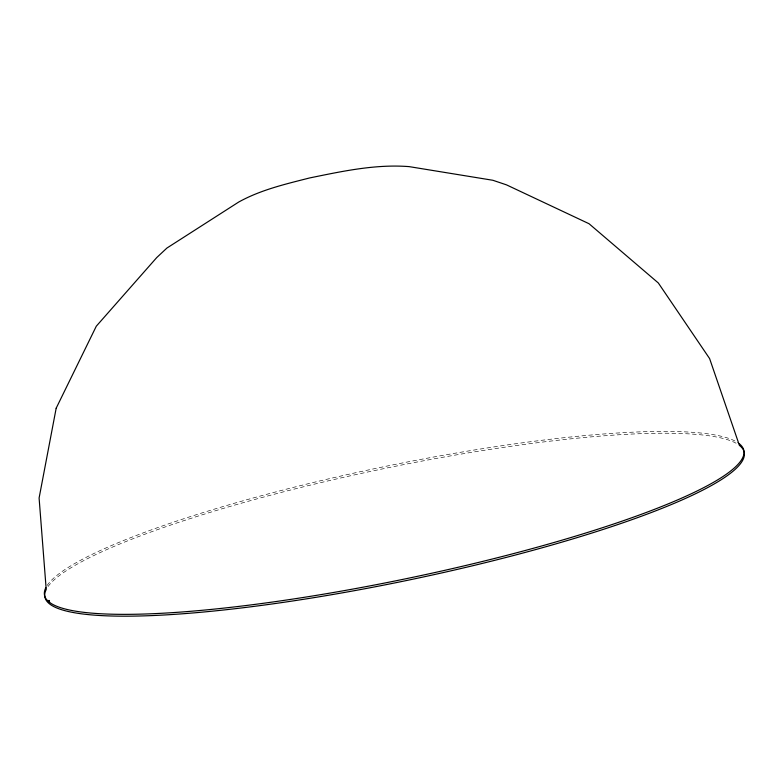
<?xml version="1.0" encoding="UTF-8"?>
<svg xmlns="http://www.w3.org/2000/svg" width="782" height="782" viewBox="0 0 782 782"><rect width="100%" height="100%" fill="white"/><g stroke="black" fill="none" stroke-linecap="round" stroke-linejoin="round"><path stroke-width="0.59" stroke-dasharray="3.91 2.93" d="M47.135 585.483A357.071 57.086 -11.7 0 1 384.812 466.522A357.071 57.086 -11.7 0 1 738.374 443.062M48.034 586.549A357.061 57.086 -11.7 0 1 383.385 468.721A357.061 57.086 -11.7 0 1 737.309 443.941"/><path stroke-width="1.17" d="M739.029 443.55A357.071 57.086 -11.7 0 1 407.588 578.397A357.071 57.086 -11.7 0 1 45.835 587.712M56.177 408.204L39.1 498.017L46.216 589.53A357.061 57.086 -11.7 0 0 407.969 580.224A357.061 57.086 -11.7 0 0 739.401 445.378L709.606 358.576L658.327 282.976L589.032 223.72L506.472 184.855L492.846 180.271L409.123 166.625C375.634 164.005 342.32 171.278 309.692 177.934C285.479 184.102 260.65 189.84 238.647 202.079L166.918 248.05L156.703 257.601L96.294 326.202L56.177 408.204M49.569 602.15L48.963 600.381L49.559 602.15"/></g></svg>
